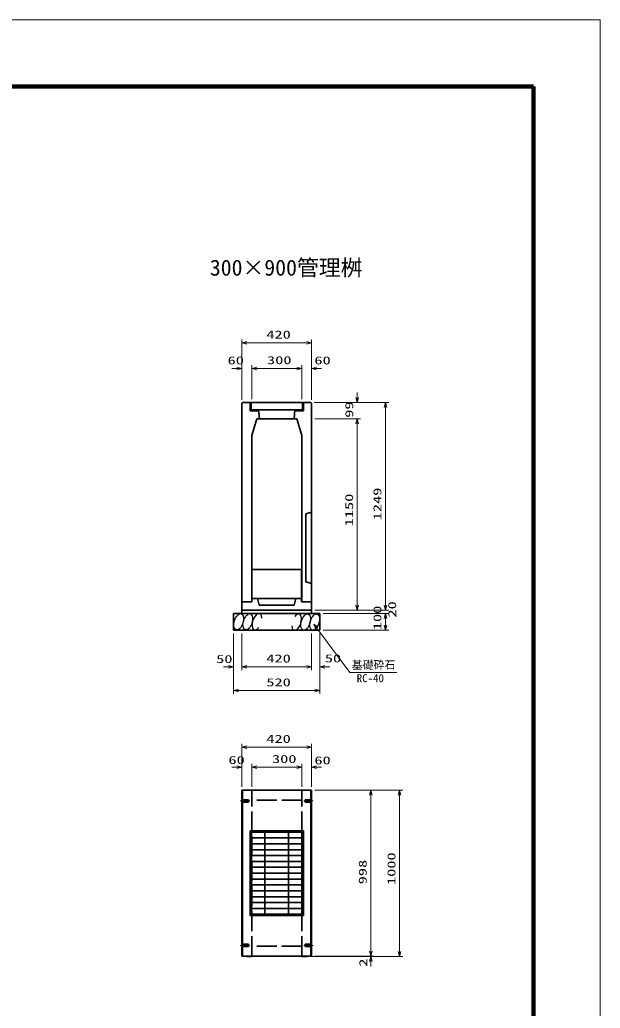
# Model space of a CAD drawing. Units: millimetres on the paper. Extents: x 20 to 1011, y 20 to 614.
# Drawn here: x 686.7 to 861.1, y 317.1 to 614.1 of the extents above; entities that cross this region are included whole.
import ezdxf
from ezdxf.enums import TextEntityAlignment as Align

# ---------------------------------------------------------------- set-up
doc = ezdxf.new("R2010")
doc.units = ezdxf.units.MM
doc.linetypes.add('CHAIN', pattern=[18.5, 12, -1.5, 3.5, -1.5])
doc.linetypes.add('DASHED', pattern=[7.5, 6, -1.5])
for name, color, linetype, lineweight in [('D-BMK（構造物基準線）', 2, 'CHAIN', 18), ('D-STR-DIM（寸法）', 7, 'Continuous', 13), ('D-STR-HTXT(基礎砕石-旗)', 7, 'Continuous', 13), ('D-STR-STRF(グリ)', 7, 'Continuous', 25), ('D-STR（構造物）', 1, 'Continuous', 35), ('D-TTL-LINE（区切線）', 7, 'Continuous', 35), ('D-TTL（外枠）', 2, 'Continuous', 140)]:
    doc.layers.add(name, color=color, linetype=linetype, lineweight=lineweight)
doc.layers.add('D-STR-TXT(文字)', color=7, linetype='Continuous')
doc.styles.add('ＭＳ ゴシック', font='')
doc.styles.get('ＭＳ ゴシック').set_extended_font_data('MS Gothic')

# ---------------------------------------------------------------- blocks, each defined once
blk = doc.blocks.new('_Open30@@SfigorgFlag@@4')
at = {"color": 7, "linetype": 'Continuous', "lineweight": 13}
for p, q in [((-1, 0.2679), (0, 0)), ((0, 0), (-1, -0.2679)), ((0, 0), (-1, 0))]:
    blk.add_line(p, q, dxfattribs=at)

msp = doc.modelspace()

# ---------------------------------------------------------------- linework, layer by layer
at = {"layer": 'D-BMK（構造物基準線）'}
for p, q in [((752.928, 379.39), (755.778, 379.39)), ((774.852, 379.39), (772.003, 379.39)), ((752.928, 335.99), (755.778, 335.99)), ((774.852, 335.99), (772.003, 335.99))]:
    msp.add_line(p, q, dxfattribs=at)
at = {"layer": 'D-STR-DIM（寸法）'}
for p, q in [((753.39, 510.369), (753.39, 518.059)), ((754.89, 517.059), (772.89, 517.059)), ((774.39, 510.369), (774.39, 518.059)), ((751.89, 509.369), (750.39, 509.369)), ((753.39, 499.905), (753.39, 510.369)), ((756.39, 500.15), (756.39, 510.369)), ((756.39, 500.15), (756.39, 510.369)), ((757.89, 509.369), (759.39, 509.369)), ((757.89, 509.369), (769.89, 509.369)), ((769.89, 509.369), (768.39, 509.369)), ((771.39, 500.15), (771.39, 510.369)), ((771.39, 500.15), (771.39, 510.369)), ((774.39, 499.905), (774.39, 510.369)), ((775.89, 509.369), (777.39, 509.369)), ((788.095, 500.65), (788.095, 502.15)), ((775.14, 499.15), (789.095, 499.15)), ((776.14, 499.15), (797.593, 499.15)), ((796.593, 438.2), (796.593, 497.65)), ((775.39, 494.2), (789.095, 494.2)), ((775.39, 494.2), (789.095, 494.2)), ((788.095, 438.2), (788.095, 492.7)), ((788.095, 492.7), (788.095, 491.2)), ((796.593, 438.2), (796.593, 439.7)), ((775.39, 436.7), (797.593, 436.7)), ((775.39, 436.7), (789.095, 436.7)), ((775.39, 436.7), (797.593, 436.7)), ((777.89, 435.7), (797.593, 435.7)), ((777.89, 435.7), (797.593, 435.7)), ((796.593, 432.2), (796.593, 434.2)), ((796.593, 434.2), (796.593, 432.7)), ((777.89, 430.7), (797.593, 430.7)), ((750.89, 429.7), (750.89, 418.733)), ((750.89, 428.7), (750.89, 411.576)), ((753.39, 429.7), (753.39, 418.733)), ((753.39, 429.7), (753.39, 418.733)), ((774.39, 429.7), (774.39, 418.733)), ((774.39, 428.7), (774.39, 418.733)), ((776.89, 429.7), (776.89, 418.733)), ((776.89, 428.7), (776.89, 411.576)), ((749.39, 419.733), (747.89, 419.733)), ((754.89, 419.733), (772.89, 419.733)), ((754.89, 419.733), (756.39, 419.733)), ((772.89, 419.733), (771.39, 419.733)), ((778.39, 419.733), (779.89, 419.733)), ((752.39, 412.576), (775.39, 412.576)), ((753.39, 390.536), (753.39, 396.587)), ((754.89, 395.587), (772.89, 395.587)), ((774.39, 390.567), (774.39, 396.587)), ((751.89, 389.536), (750.39, 389.536)), ((753.39, 383.64), (753.39, 390.536)), ((756.39, 383.64), (756.39, 390.536)), ((756.39, 383.692), (756.39, 390.536)), ((757.89, 389.536), (769.89, 389.536)), ((757.89, 389.536), (759.39, 389.536)), ((769.89, 389.536), (768.39, 389.536)), ((771.39, 383.64), (771.39, 390.536)), ((771.39, 383.64), (771.39, 390.536)), ((774.39, 383.61), (774.39, 390.536)), ((775.89, 389.536), (777.39, 389.536)), ((775.39, 382.67), (793.179, 382.67)), ((792.179, 334.27), (792.179, 381.17)), ((793.179, 382.67), (801.819, 382.67)), ((800.819, 334.17), (800.819, 381.17)), ((792.179, 334.27), (792.179, 335.77)), ((774.14, 332.67), (793.179, 332.67)), ((775.39, 332.77), (793.179, 332.77)), ((775.39, 332.77), (793.179, 332.77)), ((790.742, 332.67), (801.819, 332.67)), ((792.179, 331.17), (792.179, 329.67))]:
    msp.add_line(p, q, dxfattribs=at)
at = {"layer": 'D-STR-HTXT(基礎砕石-旗)'}
for p, q in [((785.908, 418.003), (775.904, 431.329)), ((800.012, 418.003), (785.908, 418.003))]:
    msp.add_line(p, q, dxfattribs=at)
at = {"layer": 'D-STR-STRF(グリ)'}
for centre, major_axis in [((752.485, 433.223), (0.79, 2.421)), ((755.206, 433.223), (0.79, 2.421)), ((772.594, 433.142), (-0.771, -2.427)), ((775.315, 433.164), (-0.771, -2.427))]:
    msp.add_ellipse(centre, major_axis=major_axis, ratio=0.5139, dxfattribs=at)
for centre, major_axis in [((757.947, 433.223), (0.79, 2.421)), ((769.854, 433.121), (-0.771, -2.427))]:
    msp.add_ellipse(centre, major_axis=major_axis, ratio=0.5139, start_param=5.3575563, end_param=10.3750652, dxfattribs=at)
at = {"layer": 'D-STR（構造物）'}
for p, q in [((753.64, 499.15), (753.39, 498.905)), ((753.64, 499.15), (774.14, 499.15)), ((755.89, 496.65), (755.89, 499.15)), ((756.19, 496.95), (756.19, 499.15)), ((771.625, 496.95), (771.625, 499.15)), ((771.89, 496.65), (771.89, 499.15)), ((774.14, 499.15), (774.39, 498.905)), ((753.39, 498.904), (753.39, 435.7)), ((758.39, 496.65), (755.89, 496.65)), ((771.625, 496.95), (756.19, 496.95)), ((758.39, 496.95), (756.19, 496.95)), ((758.39, 496.65), (758.39, 496.95)), ((758.44, 496.95), (758.69, 494.2)), ((769.34, 496.95), (769.09, 494.2)), ((769.39, 496.65), (769.39, 496.95)), ((769.39, 496.95), (771.59, 496.95)), ((769.39, 496.65), (771.89, 496.65)), ((774.39, 498.905), (774.39, 435.7)), ((756.39, 489.2), (757.89, 494.2)), ((769.89, 494.2), (757.89, 494.2)), ((771.39, 489.2), (769.89, 494.2)), ((756.39, 489.2), (756.39, 439.2)), ((771.39, 489.2), (771.39, 439.2)), ((772.64, 465.7), (774.39, 466.2)), ((772.64, 465.7), (772.64, 445.2)), ((756.44, 448.95), (756.44, 439.2)), ((756.44, 448.95), (771.34, 448.95)), ((771.34, 448.95), (771.34, 439.2)), ((772.64, 445.2), (774.39, 444.7)), ((756.44, 440.2), (771.34, 440.2)), ((758.64, 438.2), (758.14, 440.2)), ((769.14, 438.2), (769.64, 440.2)), ((753.39, 439.2), (756.44, 439.2)), ((753.39, 439.2), (756.39, 439.2)), ((753.39, 436.7), (774.39, 436.7)), ((758.64, 438.2), (769.14, 438.2)), ((771.34, 439.2), (774.39, 439.2)), ((774.39, 439.2), (771.39, 439.2)), ((750.89, 435.7), (776.89, 435.7)), ((750.89, 435.7), (750.89, 430.7)), ((776.89, 435.7), (776.89, 430.7)), ((750.89, 430.7), (776.89, 430.7)), ((753.39, 332.74), (753.39, 382.64)), ((774.39, 382.64), (753.39, 382.64)), ((753.64, 332.74), (753.64, 382.64)), ((774.14, 332.74), (774.14, 382.64)), ((774.39, 332.74), (774.39, 382.64)), ((753.39, 379.74), (755.39, 379.74)), ((753.39, 379.04), (755.39, 379.04)), ((755.39, 379.04), (755.39, 379.74)), ((774.39, 379.74), (772.39, 379.74)), ((772.39, 379.04), (772.39, 379.74)), ((774.39, 379.04), (772.39, 379.04)), ((755.89, 344.99), (755.89, 370.39)), ((755.89, 370.39), (771.89, 370.39)), ((756.315, 345.335), (756.315, 370.045)), ((756.315, 370.045), (771.465, 370.045)), ((760.315, 345.335), (760.315, 370.045)), ((767.465, 345.335), (767.465, 370.045)), ((771.465, 345.335), (771.465, 370.045)), ((771.89, 344.99), (771.89, 370.39)), ((756.315, 368.28), (771.465, 368.28)), ((756.315, 366.515), (771.465, 366.515)), ((756.315, 364.75), (771.465, 364.75)), ((756.315, 362.985), (771.465, 362.985)), ((756.315, 361.22), (771.465, 361.22)), ((756.315, 359.455), (771.465, 359.455)), ((756.315, 357.69), (771.465, 357.69)), ((756.315, 355.925), (771.465, 355.925)), ((756.315, 354.16), (771.465, 354.16)), ((756.315, 352.395), (771.465, 352.395)), ((756.315, 350.63), (771.465, 350.63)), ((756.315, 348.865), (771.465, 348.865)), ((755.89, 344.99), (771.89, 344.99)), ((756.315, 347.1), (771.465, 347.1)), ((756.315, 345.335), (771.465, 345.335)), ((753.39, 336.34), (755.39, 336.34)), ((753.39, 335.64), (755.39, 335.64)), ((755.39, 336.34), (755.39, 335.64)), ((774.39, 336.34), (772.39, 336.34)), ((772.39, 336.34), (772.39, 335.64)), ((774.39, 335.64), (772.39, 335.64)), ((774.39, 332.74), (753.39, 332.74)), ((754.89, 332.64), (754.79, 332.74)), ((756.39, 332.64), (756.49, 332.74)), ((771.39, 332.64), (771.29, 332.74)), ((772.89, 332.64), (772.99, 332.74)), ((756.39, 332.64), (754.89, 332.64)), ((771.39, 332.64), (772.89, 332.64))]:
    msp.add_line(p, q, dxfattribs=at)
at = {"layer": 'D-STR（構造物）', "linetype": 'DASHED'}
for p, q in [((756.39, 332.74), (756.39, 382.64)), ((771.39, 332.74), (771.39, 382.64)), ((771.39, 379.64), (756.49, 379.64)), ((771.39, 335.74), (756.49, 335.74))]:
    msp.add_line(p, q, dxfattribs=at)
at = {"layer": 'D-TTL-LINE（区切線）', "lineweight": 18}
for p, q in [((861.1, 614.11), (20.1, 614.11)), ((861.1, 20.11), (861.1, 614.11))]:
    msp.add_line(p, q, dxfattribs=at)
at = {"layer": 'D-TTL（外枠）'}
for p, q in [((841, 594.01), (40.2, 594.01)), ((841, 40.21), (841, 594.01))]:
    msp.add_line(p, q, dxfattribs=at)

# ---------------------------------------------------------------- block references
at = {"layer": 'D-STR-DIM（寸法）', "xscale": 1.5, "yscale": 1.5}
for p, rotation in [((753.39, 517.059), 180), ((756.39, 509.369), 180), ((756.39, 509.369), 180), ((774.39, 509.369), 180), ((788.095, 499.15), 270), ((796.593, 499.15), 90), ((788.095, 494.2), 90), ((788.095, 494.2), 90), ((788.095, 436.7), 270), ((796.593, 436.7), 270), ((796.593, 436.7), 270), ((796.593, 435.7), 90), ((796.593, 435.7), 90), ((796.593, 430.7), 270), ((753.39, 419.733), 180), ((753.39, 419.733), 180), ((776.89, 419.733), 180), ((750.89, 412.576), 180), ((753.39, 395.587), 180), ((756.39, 389.536), 180), ((756.39, 389.536), 180), ((774.39, 389.536), 180), ((792.179, 382.67), 90), ((800.819, 382.67), 90), ((792.179, 332.77), 270), ((792.179, 332.77), 270), ((792.179, 332.67), 90), ((800.819, 332.67), 270)]:
    msp.add_blockref('_Open30@@SfigorgFlag@@4', p, dxfattribs=dict(at, rotation=rotation))
for p in [(774.39, 517.059), (753.39, 509.369), (771.39, 509.369), (771.39, 509.369), (750.89, 419.733), (774.39, 419.733), (774.39, 419.733), (776.89, 412.576), (774.39, 395.587), (753.39, 389.536), (771.39, 389.536), (771.39, 389.536)]:
    msp.add_blockref('_Open30@@SfigorgFlag@@4', p, dxfattribs=at)
at = {"layer": 'D-STR-HTXT(基礎砕石-旗)', "xscale": 1.5, "yscale": 1.5, "rotation": 126.89552}
msp.add_blockref('_Open30@@SfigorgFlag@@4', (775.004, 432.529), dxfattribs=at)

# ---------------------------------------------------------------- texts
at = {"layer": 'D-STR-DIM（寸法）', "style": 'ＭＳ ゴシック', "width": 1.5}
for s, p in [('420', (760.765, 517.597)), ('60', (749.126, 509.829)), ('300', (760.973, 509.906)), ('60', (775.21, 509.829)), ('50', (745.692, 420.1)), ('420', (760.765, 420.27)), ('50', (778.342, 420.308)), ('520', (760.765, 413.113)), ('420', (760.765, 396.124)), ('60', (749.376, 389.755)), ('300', (762.473, 390.074)), ('60', (775.21, 389.66))]:
    msp.add_text(s, height=2.405, dxfattribs=at).set_placement(p, align=Align.BOTTOM_LEFT)
for s, p in [('99', (787.604, 494.522)), ('1249', (796.055, 463.712)), ('1150', (787.557, 461.908)), ('100', (796.055, 430.7)), ('20', (800.507, 434.481)), ('1000', (800.281, 354.128)), ('998', (791.641, 354.345)), ('2', (791.817, 329.582))]:
    msp.add_text(s, height=2.405, rotation=90, dxfattribs=at).set_placement(p, align=Align.BOTTOM_LEFT)
at = {"layer": 'D-STR-HTXT(基礎砕石-旗)', "style": 'ＭＳ ゴシック'}
for s, p in [('基礎砕石', (786.443, 418.339)), ('RC-40', (787.931, 414.353))]:
    msp.add_text(s, height=2.405, dxfattribs=at).set_placement(p, align=Align.BOTTOM_LEFT)
at = {"layer": 'D-STR-TXT(文字)', "style": 'ＭＳ ゴシック'}
msp.add_text('300×900管理桝', height=4.811, dxfattribs=at).set_placement((743.789, 535.781), align=Align.BOTTOM_LEFT)

doc.saveas('drawing.dxf')
